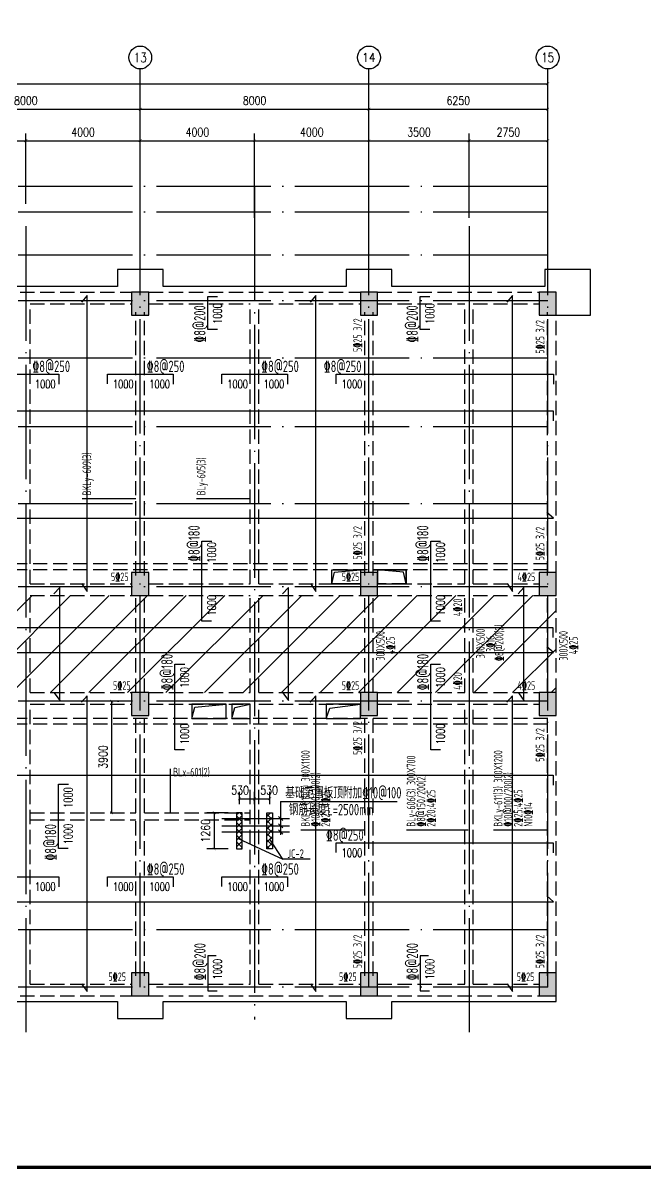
# Model space of a CAD drawing. Header units: millimetres. Extents: x 2998490 to 15040601, y 444546 to 7822218.
# Drawn here: x 14433503 to 14455263, y 7486704 to 7526786 of the extents above; entities that cross this region are included whole.
import ezdxf
from ezdxf.enums import TextEntityAlignment as Align

# ---------------------------------------------------------------- set-up
doc = ezdxf.new("R2010")
doc.units = ezdxf.units.MM
doc.header["$LTSCALE"] = 2000
doc.linetypes.add('DASH', pattern=[0.35, 0.25, -0.1])
doc.linetypes.add('DOTE', pattern=[2.42, 2, -0.2, 0.02, -0.2])
for name, color, linetype in [('3-AXIS', 3, 'Continuous'), ('3-AXIS_TEXT', 7, 'Continuous'), ('3-ban', 84, 'Continuous'), ('3-ban-hatch', 9, 'Continuous'), ('3-ban-rein', 1, 'Continuous'), ('3-ban-TEXT', 7, 'Continuous'), ('3-ban设备基础', 3, 'Continuous'), ('3-COLUMN-UP', 2, 'Continuous'), ('3-dote', 43, 'DOTE'), ('3-HATCH', 8, 'Continuous'), ('3-liang-rein-X', 54, 'Continuous'), ('3-liang-rein-Y', 130, 'Continuous'), ('3-liang-R截面-X', 50, 'Continuous'), ('3-liang-R截面-Y', 70, 'Continuous'), ('3-liang-s-1', 44, 'Continuous'), ('3-liang-xu', 120, 'DASH'), ('AXIS', 3, 'Continuous'), ('AXIS_TEXT', 7, 'Continuous'), ('图框', 7, 'Continuous')]:
    doc.layers.add(name, color=color, linetype=linetype)
doc.layers.add('3-零部件', color=73, linetype='Continuous', lineweight=5)
doc.styles.add('_TCH_AXIS', font='COMPLEX', dxfattribs={"bigfont": 'GBCBIG'})
doc.styles.add('COMPLEX', font='COMPLEX')
doc.styles.add('DIM_FONT', font='SIMPLEX', dxfattribs={"width": 0.8, "bigfont": 'HZTXT'})
doc.styles.add('NT4', font='tssdeng.shx', dxfattribs={"width": 0.65, "bigfont": 'tssdchn.shx'})
doc.styles.add('TJ1', font='tj-romans1.shx', dxfattribs={"width": 0.8, "bigfont": 'tj-hztxt1.shx'})
doc.styles.add('TSSD_Rein', font='Tssdeng.shx', dxfattribs={"width": 0.7, "bigfont": 'hztxt.shx'})
doc.dimstyles.new('DIMN100', dxfattribs={"dimtxt": 300, "dimasz": 100, "dimexe": 250, "dimexo": 300, "dimgap": 150, "dimtad": 1, "dimdec": 0, "dimzin": 0, "dimdsep": 46, "dimtxsty": 'DIM_FONT', "dimblk": 'ARCHTICK', "dimcen": 0.09, "dimclrt": 7, "dimazin": 2, "dimtfac": 1, "dimtdec": 0, "dimtix": 1, "dimtmove": 2, "dimatfit": 3, "dimldrblk": 'ARCHTICK', "dimfxl": 0, "dimtolj": 1, "dimtzin": 0, "dimarcsym": 0})
pattern_1 = [(45, (-3453.43, 0), (-112.2532015, 112.2532015), []), (135, (-3453.43, 0), (-112.2532015, -112.2532015), [])]

# ---------------------------------------------------------------- blocks, each defined once
blk = doc.blocks.new('TJAD_TK_A0')
at = {"layer": '图框', "const_width": 1.2}
blk.add_lwpolyline([(2152, -431.7), (2152, 389.3), (998, 389.3), (998, -431.7)], close=True, dxfattribs=at)
blk = doc.blocks.new('_ArchTick')
at = {"color": 0, "linetype": 'ByBlock', "const_width": 0.15}
blk.add_lwpolyline([(-0.5, -0.5), (0.5, 0.5)], dxfattribs=at)
blk = doc.blocks.new('*D164')
at = {"layer": 'AXIS', "color": 0, "lineweight": -2}
for p, q in [((14429606, 7522725), (14429606, 7524018)), ((14437606, 7522725), (14437606, 7524018)), ((14429606, 7523768), (14437606, 7523768))]:
    blk.add_line(p, q, dxfattribs=at)
at = {"layer": 'Defpoints', "color": 0}
for p in [(14437606, 7523768), (14429606, 7522425), (14437606, 7522425)]:
    blk.add_point(p, dxfattribs=at)
at = {"layer": 'AXIS', "color": 0, "lineweight": -2, "xscale": 100, "yscale": 100, "zscale": 100, "rotation": 180}
blk.add_blockref('_ArchTick', (14429606, 7523768), dxfattribs=at)
at = {"layer": 'AXIS', "color": 0, "lineweight": -2, "xscale": 100, "yscale": 100, "zscale": 100}
blk.add_blockref('_ArchTick', (14437606, 7523768), dxfattribs=at)
at = {"layer": 'AXIS', "color": 7, "insert": (14433606, 7524068), "char_height": 300, "attachment_point": 5, "style": 'DIM_FONT'}
blk.add_mtext('\\A1;8000', dxfattribs=at)
blk = doc.blocks.new('*D165')
at = {"layer": 'AXIS', "color": 0, "lineweight": -2}
for p, q in [((14437606, 7522725), (14437606, 7524018)), ((14445606, 7522725), (14445606, 7524018)), ((14437606, 7523768), (14445606, 7523768))]:
    blk.add_line(p, q, dxfattribs=at)
at = {"layer": 'Defpoints', "color": 0}
for p in [(14445606, 7523768), (14437606, 7522425), (14445606, 7522425)]:
    blk.add_point(p, dxfattribs=at)
at = {"layer": 'AXIS', "color": 0, "lineweight": -2, "xscale": 100, "yscale": 100, "zscale": 100, "rotation": 180}
blk.add_blockref('_ArchTick', (14437606, 7523768), dxfattribs=at)
at = {"layer": 'AXIS', "color": 0, "lineweight": -2, "xscale": 100, "yscale": 100, "zscale": 100}
blk.add_blockref('_ArchTick', (14445606, 7523768), dxfattribs=at)
at = {"layer": 'AXIS', "color": 7, "insert": (14441606, 7524068), "char_height": 300, "attachment_point": 5, "style": 'DIM_FONT'}
blk.add_mtext('\\A1;8000', dxfattribs=at)
blk = doc.blocks.new('*D166')
at = {"layer": 'AXIS', "color": 0, "lineweight": -2}
for p, q in [((14445606, 7522725), (14445606, 7524018)), ((14451856, 7522725), (14451856, 7524018)), ((14445606, 7523768), (14451856, 7523768))]:
    blk.add_line(p, q, dxfattribs=at)
at = {"layer": 'Defpoints', "color": 0}
for p in [(14451856, 7523768), (14445606, 7522425), (14451856, 7522425)]:
    blk.add_point(p, dxfattribs=at)
at = {"layer": 'AXIS', "color": 0, "lineweight": -2, "xscale": 100, "yscale": 100, "zscale": 100, "rotation": 180}
blk.add_blockref('_ArchTick', (14445606, 7523768), dxfattribs=at)
at = {"layer": 'AXIS', "color": 0, "lineweight": -2, "xscale": 100, "yscale": 100, "zscale": 100}
blk.add_blockref('_ArchTick', (14451856, 7523768), dxfattribs=at)
at = {"layer": 'AXIS', "color": 7, "insert": (14448731, 7524068), "char_height": 300, "attachment_point": 5, "style": 'DIM_FONT'}
blk.add_mtext('\\A1;6250', dxfattribs=at)
blk = doc.blocks.new('*D167')
at = {"layer": 'AXIS', "color": 0, "lineweight": -2}
for p, q in [((14375606, 7522725), (14375606, 7524907)), ((14451856, 7522725), (14451856, 7524907)), ((14375606, 7524657), (14451856, 7524657))]:
    blk.add_line(p, q, dxfattribs=at)
at = {"layer": 'Defpoints', "color": 0}
for p in [(14451856, 7524657), (14375606, 7522425), (14451856, 7522425)]:
    blk.add_point(p, dxfattribs=at)
at = {"layer": 'AXIS', "color": 0, "lineweight": -2, "xscale": 100, "yscale": 100, "zscale": 100, "rotation": 180}
blk.add_blockref('_ArchTick', (14375606, 7524657), dxfattribs=at)
at = {"layer": 'AXIS', "color": 0, "lineweight": -2, "xscale": 100, "yscale": 100, "zscale": 100}
blk.add_blockref('_ArchTick', (14451856, 7524657), dxfattribs=at)
at = {"layer": 'AXIS', "color": 7, "insert": (14417563, 7524957), "char_height": 300, "attachment_point": 5, "style": 'DIM_FONT'}
blk.add_mtext('\\A1;76250', dxfattribs=at)
blk = doc.blocks.new('_AXISO')
blk.add_circle((0, 0), 0.5)
at = {"layer": '3-AXIS_TEXT', "style": 'COMPLEX', "width": 1.041667}
blk.add_attdef('A', text='', height=0.56, dxfattribs=at).set_placement((-0.25, -0.28), (0.25, -0.28), align=Align.FIT)
blk = doc.blocks.new('*D903')
at = {"layer": '3-ban设备基础', "color": 0, "lineweight": -2}
for p, q in [((14440676, 7499165), (14439940, 7499165)), ((14440190, 7499165), (14440190, 7497905)), ((14440676, 7497905), (14439940, 7497905))]:
    blk.add_line(p, q, dxfattribs=at)
at = {"layer": 'Defpoints', "color": 0}
for p in [(14440976, 7499165), (14440190, 7497905), (14440976, 7497905)]:
    blk.add_point(p, dxfattribs=at)
at = {"layer": '3-ban设备基础', "color": 0, "lineweight": -2, "xscale": 100, "yscale": 100, "zscale": 100}
for p, rotation in [((14440190, 7499165), 90), ((14440190, 7497905), 270)]:
    blk.add_blockref('_ArchTick', p, dxfattribs=dict(at, rotation=rotation))
at = {"layer": '3-ban设备基础', "color": 7, "insert": (14439890, 7498535), "char_height": 300, "attachment_point": 5, "rotation": 90, "style": 'DIM_FONT'}
blk.add_mtext('\\A1;1260', dxfattribs=at)
blk = doc.blocks.new('*D904')
at = {"layer": '3-ban设备基础', "color": 0, "lineweight": -2}
for p, q in [((14441076, 7499465), (14441076, 7499902)), ((14441606, 7499465), (14441606, 7499902)), ((14441076, 7499652), (14441606, 7499652))]:
    blk.add_line(p, q, dxfattribs=at)
at = {"layer": 'Defpoints', "color": 0}
for p in [(14441606, 7499652), (14441076, 7499165), (14441606, 7499165)]:
    blk.add_point(p, dxfattribs=at)
at = {"layer": '3-ban设备基础', "color": 0, "lineweight": -2, "xscale": 100, "yscale": 100, "zscale": 100, "rotation": 180}
blk.add_blockref('_ArchTick', (14441076, 7499652), dxfattribs=at)
at = {"layer": '3-ban设备基础', "color": 0, "lineweight": -2, "xscale": 100, "yscale": 100, "zscale": 100}
blk.add_blockref('_ArchTick', (14441606, 7499652), dxfattribs=at)
at = {"layer": '3-ban设备基础', "color": 7, "insert": (14441098, 7499952), "char_height": 300, "attachment_point": 5, "style": 'DIM_FONT'}
blk.add_mtext('\\A1;530', dxfattribs=at)
blk = doc.blocks.new('*D905')
at = {"layer": '3-ban设备基础', "color": 0, "lineweight": -2}
for p, q in [((14441606, 7499465), (14441606, 7499902)), ((14442136, 7499465), (14442136, 7499902)), ((14441606, 7499652), (14442136, 7499652))]:
    blk.add_line(p, q, dxfattribs=at)
at = {"layer": 'Defpoints', "color": 0}
for p in [(14442136, 7499652), (14441606, 7499165), (14442136, 7499165)]:
    blk.add_point(p, dxfattribs=at)
at = {"layer": '3-ban设备基础', "color": 0, "lineweight": -2, "xscale": 100, "yscale": 100, "zscale": 100, "rotation": 180}
blk.add_blockref('_ArchTick', (14441606, 7499652), dxfattribs=at)
at = {"layer": '3-ban设备基础', "color": 0, "lineweight": -2, "xscale": 100, "yscale": 100, "zscale": 100}
blk.add_blockref('_ArchTick', (14442136, 7499652), dxfattribs=at)
at = {"layer": '3-ban设备基础', "color": 7, "insert": (14442114, 7499952), "char_height": 300, "attachment_point": 5, "style": 'DIM_FONT'}
blk.add_mtext('\\A1;530', dxfattribs=at)
blk = doc.blocks.new('*D1310')
at = {"layer": '3-零部件', "color": 0, "lineweight": -2}
for p, q in [((14429606, 7520465), (14429606, 7522917)), ((14433606, 7520465), (14433606, 7522917)), ((14429606, 7522667), (14433606, 7522667))]:
    blk.add_line(p, q, dxfattribs=at)
at = {"layer": 'Defpoints', "color": 0}
for p in [(14433606, 7522667), (14429606, 7520165), (14433606, 7520165)]:
    blk.add_point(p, dxfattribs=at)
at = {"layer": '3-零部件', "color": 0, "lineweight": -2, "xscale": 100, "yscale": 100, "zscale": 100, "rotation": 180}
blk.add_blockref('_ArchTick', (14429606, 7522667), dxfattribs=at)
at = {"layer": '3-零部件', "color": 0, "lineweight": -2, "xscale": 100, "yscale": 100, "zscale": 100}
blk.add_blockref('_ArchTick', (14433606, 7522667), dxfattribs=at)
at = {"layer": '3-零部件', "color": 7, "insert": (14431606, 7522967), "char_height": 300, "attachment_point": 5, "style": 'DIM_FONT'}
blk.add_mtext('\\A1;4000', dxfattribs=at)
blk = doc.blocks.new('*D1311')
at = {"layer": '3-零部件', "color": 0, "lineweight": -2}
for p, q in [((14433606, 7520465), (14433606, 7522917)), ((14437606, 7520465), (14437606, 7522917)), ((14433606, 7522667), (14437606, 7522667))]:
    blk.add_line(p, q, dxfattribs=at)
at = {"layer": 'Defpoints', "color": 0}
for p in [(14437606, 7522667), (14433606, 7520165), (14437606, 7520165)]:
    blk.add_point(p, dxfattribs=at)
at = {"layer": '3-零部件', "color": 0, "lineweight": -2, "xscale": 100, "yscale": 100, "zscale": 100, "rotation": 180}
blk.add_blockref('_ArchTick', (14433606, 7522667), dxfattribs=at)
at = {"layer": '3-零部件', "color": 0, "lineweight": -2, "xscale": 100, "yscale": 100, "zscale": 100}
blk.add_blockref('_ArchTick', (14437606, 7522667), dxfattribs=at)
at = {"layer": '3-零部件', "color": 7, "insert": (14435606, 7522967), "char_height": 300, "attachment_point": 5, "style": 'DIM_FONT'}
blk.add_mtext('\\A1;4000', dxfattribs=at)
blk = doc.blocks.new('*D1312')
at = {"layer": '3-零部件', "color": 0, "lineweight": -2}
for p, q in [((14437606, 7520465), (14437606, 7522917)), ((14441606, 7519973), (14441606, 7522917)), ((14437606, 7522667), (14441606, 7522667))]:
    blk.add_line(p, q, dxfattribs=at)
at = {"layer": 'Defpoints', "color": 0}
for p in [(14441606, 7522667), (14437606, 7520165), (14441606, 7519673)]:
    blk.add_point(p, dxfattribs=at)
at = {"layer": '3-零部件', "color": 0, "lineweight": -2, "xscale": 100, "yscale": 100, "zscale": 100, "rotation": 180}
blk.add_blockref('_ArchTick', (14437606, 7522667), dxfattribs=at)
at = {"layer": '3-零部件', "color": 0, "lineweight": -2, "xscale": 100, "yscale": 100, "zscale": 100}
blk.add_blockref('_ArchTick', (14441606, 7522667), dxfattribs=at)
at = {"layer": '3-零部件', "color": 7, "insert": (14439606, 7522967), "char_height": 300, "attachment_point": 5, "style": 'DIM_FONT'}
blk.add_mtext('\\A1;4000', dxfattribs=at)
blk = doc.blocks.new('*D1313')
at = {"layer": '3-零部件', "color": 0, "lineweight": -2}
for p, q in [((14441606, 7519973), (14441606, 7522917)), ((14445606, 7520465), (14445606, 7522917)), ((14441606, 7522667), (14445606, 7522667))]:
    blk.add_line(p, q, dxfattribs=at)
at = {"layer": 'Defpoints', "color": 0}
for p in [(14445606, 7522667), (14445606, 7520165), (14441606, 7519673)]:
    blk.add_point(p, dxfattribs=at)
at = {"layer": '3-零部件', "color": 0, "lineweight": -2, "xscale": 100, "yscale": 100, "zscale": 100, "rotation": 180}
blk.add_blockref('_ArchTick', (14441606, 7522667), dxfattribs=at)
at = {"layer": '3-零部件', "color": 0, "lineweight": -2, "xscale": 100, "yscale": 100, "zscale": 100}
blk.add_blockref('_ArchTick', (14445606, 7522667), dxfattribs=at)
at = {"layer": '3-零部件', "color": 7, "insert": (14443606, 7522967), "char_height": 300, "attachment_point": 5, "style": 'DIM_FONT'}
blk.add_mtext('\\A1;4000', dxfattribs=at)
blk = doc.blocks.new('*D1314')
at = {"layer": '3-零部件', "color": 0, "lineweight": -2}
for p, q in [((14445606, 7520465), (14445606, 7522917)), ((14449106, 7519973), (14449106, 7522917)), ((14445606, 7522667), (14449106, 7522667))]:
    blk.add_line(p, q, dxfattribs=at)
at = {"layer": 'Defpoints', "color": 0}
for p in [(14449106, 7522667), (14445606, 7520165), (14449106, 7519673)]:
    blk.add_point(p, dxfattribs=at)
at = {"layer": '3-零部件', "color": 0, "lineweight": -2, "xscale": 100, "yscale": 100, "zscale": 100, "rotation": 180}
blk.add_blockref('_ArchTick', (14445606, 7522667), dxfattribs=at)
at = {"layer": '3-零部件', "color": 0, "lineweight": -2, "xscale": 100, "yscale": 100, "zscale": 100}
blk.add_blockref('_ArchTick', (14449106, 7522667), dxfattribs=at)
at = {"layer": '3-零部件', "color": 7, "insert": (14447356, 7522967), "char_height": 300, "attachment_point": 5, "style": 'DIM_FONT'}
blk.add_mtext('\\A1;3500', dxfattribs=at)
blk = doc.blocks.new('*D1315')
at = {"layer": '3-零部件', "color": 0, "lineweight": -2}
for p, q in [((14449106, 7519973), (14449106, 7522917)), ((14451856, 7520465), (14451856, 7522917)), ((14449106, 7522667), (14451856, 7522667))]:
    blk.add_line(p, q, dxfattribs=at)
at = {"layer": 'Defpoints', "color": 0}
for p in [(14451856, 7522667), (14451856, 7520165), (14449106, 7519673)]:
    blk.add_point(p, dxfattribs=at)
at = {"layer": '3-零部件', "color": 0, "lineweight": -2, "xscale": 100, "yscale": 100, "zscale": 100, "rotation": 180}
blk.add_blockref('_ArchTick', (14449106, 7522667), dxfattribs=at)
at = {"layer": '3-零部件', "color": 0, "lineweight": -2, "xscale": 100, "yscale": 100, "zscale": 100}
blk.add_blockref('_ArchTick', (14451856, 7522667), dxfattribs=at)
at = {"layer": '3-零部件', "color": 7, "insert": (14450481, 7522967), "char_height": 300, "attachment_point": 5, "style": 'DIM_FONT'}
blk.add_mtext('\\A1;2750', dxfattribs=at)
blk = doc.blocks.new('*D1764')
at = {"layer": '3-ban', "color": 0, "lineweight": -2}
for p, q in [((14436606, 7503065), (14436606, 7499165)), ((14436805, 7503065), (14436856, 7503065)), ((14436805, 7499165), (14436856, 7499165))]:
    blk.add_line(p, q, dxfattribs=at)
at = {"layer": 'Defpoints', "color": 0}
for p in [(14436505, 7503065), (14436505, 7499165), (14436606, 7499165)]:
    blk.add_point(p, dxfattribs=at)
at = {"layer": '3-ban', "color": 0, "lineweight": -2, "xscale": 100, "yscale": 100, "zscale": 100}
for p, rotation in [((14436606, 7503065), 90), ((14436606, 7499165), 270)]:
    blk.add_blockref('_ArchTick', p, dxfattribs=dict(at, rotation=rotation))
at = {"layer": '3-ban', "color": 7, "insert": (14436306, 7501115), "char_height": 300, "attachment_point": 5, "rotation": 90, "style": 'DIM_FONT'}
blk.add_mtext('\\A1;3900', dxfattribs=at)

msp = doc.modelspace()

# ---------------------------------------------------------------- hatches: boundary and pattern name
at = {"layer": '3-ban-hatch'}
h = msp.add_hatch(dxfattribs=at)
h.set_pattern_fill('ANSI31', color=8, scale=300, style=0)
h.set_pattern_definition([(45, (-3453.4, 0), (-673.51921, 673.51921), [])])
h.paths.add_polyline_path([(14389305.6, 7506765.4), (14452155.6, 7506765.4), (14452155.6, 7503365.4), (14389305.6, 7503365.4)])
at = {"layer": '3-ban设备基础', "ltscale": 2}
h = msp.add_hatch(dxfattribs=at)
h.set_pattern_fill('ANSI37', color=256, scale=50, style=0)
h.set_pattern_definition(pattern_1)
h.paths.add_polyline_path([(14440975.6, 7497905.4), (14441175.6, 7497905.4), (14441175.6, 7499165.4), (14440975.6, 7499165.4)])
h = msp.add_hatch(dxfattribs=at)
h.set_pattern_fill('ANSI37', color=256, scale=50, style=0)
h.set_pattern_definition(pattern_1)
h.paths.add_polyline_path([(14442235.6, 7497905.4), (14442035.6, 7497905.4), (14442035.6, 7499165.4), (14442235.6, 7499165.4)])
at = {"layer": '3-HATCH'}
for points in [[(14437305.5, 7516565.4), (14437905.5, 7516565.4), (14437905.5, 7517365.4), (14437305.5, 7517365.4)], [(14445305.5, 7516565.4), (14445905.5, 7516565.4), (14445905.5, 7517365.4), (14445305.5, 7517365.4)], [(14451555.5, 7516565.4), (14452155.5, 7516565.4), (14452155.5, 7517365.4), (14451555.5, 7517365.4)], [(14437305.5, 7506765.4), (14437905.5, 7506765.4), (14437905.5, 7507565.4), (14437305.5, 7507565.4)], [(14445305.5, 7506765.4), (14445905.5, 7506765.4), (14445905.5, 7507565.4), (14445305.5, 7507565.4)], [(14451555.5, 7506765.4), (14452155.5, 7506765.4), (14452155.5, 7507565.4), (14451555.5, 7507565.4)], [(14437305.5, 7502565.4), (14437905.5, 7502565.4), (14437905.5, 7503365.4), (14437305.5, 7503365.4)], [(14445305.5, 7502565.4), (14445905.5, 7502565.4), (14445905.5, 7503365.4), (14445305.5, 7503365.4)], [(14451555.5, 7502565.4), (14452155.5, 7502565.4), (14452155.5, 7503365.4), (14451555.5, 7503365.4)], [(14437305.5, 7492765.4), (14437905.5, 7492765.4), (14437905.5, 7493565.4), (14437305.5, 7493565.4)], [(14445305.5, 7492765.4), (14445905.5, 7492765.4), (14445905.5, 7493565.4), (14445305.5, 7493565.4)], [(14451555.5, 7492765.4), (14452155.5, 7492765.4), (14452155.5, 7493565.4), (14451555.5, 7493565.4)]]:
    msp.add_hatch(color=256, dxfattribs=at).paths.add_polyline_path(points)

# ---------------------------------------------------------------- linework, layer by layer
at = {"layer": '3-AXIS', "color": 15, "linetype": 'DOTE'}
for p, q in [((14437605.6, 7493065.4), (14437605.6, 7522345.6)), ((14445605.6, 7493065.4), (14445605.6, 7522345.6)), ((14451855.6, 7493065.4), (14451855.6, 7522345.6)), ((14451855.6, 7521065.4), (14370566.4, 7521065.4)), ((14451855.6, 7520165.4), (14370566.4, 7520165.4)), ((14451855.6, 7518665.4), (14370566.4, 7518665.4)), ((14451855.6, 7517065.4), (14370566.4, 7517065.4)), ((14451855.6, 7515065.4), (14370566.4, 7515065.4)), ((14451855.6, 7512665.4), (14370566.4, 7512665.4)), ((14451855.6, 7509965.4), (14370566.4, 7509965.4)), ((14451855.6, 7507065.4), (14370566.4, 7507065.4)), ((14451855.6, 7503065.4), (14370566.4, 7503065.4)), ((14451855.6, 7495065.4), (14370566.4, 7495065.4)), ((14451855.6, 7493065.4), (14370566.4, 7493065.4))]:
    msp.add_line(p, q, dxfattribs=at)
at = {"layer": '3-ban-rein'}
for points in [[(14435556.4, 7507181.5), (14435749.8, 7506907.9), (14435749.8, 7517255.7), (14435546.7, 7517026.4)], [(14440302.9, 7516065.4), (14439965, 7516065.4), (14439965, 7517215.4), (14440311, 7517215.4)], [(14443556.4, 7507181.5), (14443749.8, 7506907.9), (14443749.8, 7517255.7), (14443546.7, 7517026.4)], [(14447731.2, 7516065.4), (14447393.3, 7516065.4), (14447393.3, 7517215.4), (14447739.3, 7517215.4)], [(14450434.7, 7507181.5), (14450628.1, 7506907.9), (14450628.1, 7517255.7), (14450425, 7517026.4)], [(14432455.5, 7514159.7), (14432455.5, 7514497.7), (14434755.5, 7514497.7), (14434755.5, 7514151.7)], [(14436455.5, 7514159.7), (14436455.5, 7514497.7), (14438755.5, 7514497.7), (14438755.5, 7514151.7)], [(14440455.5, 7514159.7), (14440455.5, 7514497.7), (14442755.5, 7514497.7), (14442755.5, 7514151.7)], [(14444455.5, 7514159.7), (14444455.5, 7514497.7), (14452060.9, 7514497.7), (14452060.9, 7514151.7)], [(14389461.7, 7512884.3), (14389461.7, 7513222.2), (14452052.8, 7513222.2), (14452052.8, 7512876.2)], [(14389667.5, 7509657.2), (14389393.8, 7509463.8), (14452054.9, 7509463.8), (14451825.6, 7509666.9)], [(14440103, 7505865.4), (14439765.1, 7505865.4), (14439765.1, 7508663), (14440111.1, 7508663)], [(14448103, 7505865.4), (14447765.1, 7505865.4), (14447765.1, 7508663), (14448111.1, 7508663)], [(14434595.8, 7503361.2), (14434789.3, 7503087.6), (14434789.3, 7507044.8), (14434586.2, 7506815.5)], [(14442595.8, 7503361.2), (14442789.3, 7503087.6), (14442789.3, 7507044.8), (14442586.2, 7506815.5)], [(14450833.2, 7503361.2), (14451026.6, 7503087.6), (14451026.6, 7507044.8), (14450823.6, 7506815.5)], [(14389422.2, 7505304.7), (14389422.2, 7505642.6), (14452038.7, 7505642.6), (14452038.7, 7505296.6)], [(14389628, 7504963), (14389354.3, 7504769.5), (14452054.9, 7504769.5), (14451825.6, 7504972.6)], [(14439156.5, 7501365.4), (14438818.6, 7501365.4), (14438818.6, 7504365.4), (14439164.6, 7504365.4)], [(14448103, 7501365.4), (14447765.1, 7501365.4), (14447765.1, 7504365.4), (14448111.1, 7504365.4)], [(14435556.4, 7493181.5), (14435749.8, 7492907.9), (14435749.8, 7503255.7), (14435546.7, 7503026.4)], [(14443556.4, 7493181.5), (14443749.8, 7492907.9), (14443749.8, 7503255.7), (14443546.7, 7503026.4)], [(14450434.7, 7493181.5), (14450628.1, 7492907.9), (14450628.1, 7503255.7), (14450425, 7503026.4)], [(14389461.7, 7500140.9), (14389461.7, 7500478.8), (14452052.8, 7500478.8), (14452052.8, 7500132.8)], [(14435084, 7497915.4), (14434746.1, 7497915.4), (14434746.1, 7500165.4), (14435092.1, 7500165.4)], [(14444455.5, 7497769.1), (14444455.5, 7498107.1), (14452052.8, 7498107.1), (14452052.8, 7497761.1)], [(14432455.5, 7496580.6), (14432455.5, 7496918.5), (14434755.5, 7496918.5), (14434755.5, 7496572.5)], [(14436455.5, 7496580.6), (14436455.5, 7496918.5), (14438755.5, 7496918.5), (14438755.5, 7496572.5)], [(14440455.5, 7496580.6), (14440455.5, 7496918.5), (14442755.5, 7496918.5), (14442755.5, 7496572.5)], [(14389667.5, 7496244.3), (14389393.8, 7496050.8), (14452054.9, 7496050.8), (14451825.6, 7496253.9)], [(14440257.1, 7494165.4), (14439965, 7494165.4), (14439965, 7492939.4), (14440294.3, 7492939.4)], [(14447685.4, 7494165.4), (14447393.3, 7494165.4), (14447393.3, 7492939.4), (14447722.6, 7492939.4)]]:
    msp.add_lwpolyline(points, dxfattribs=at)
at = {"layer": '3-ban设备基础'}
for p, q in [((14442517.3, 7499560.1), (14442517.3, 7498387.5)), ((14442517.3, 7499560.1), (14446586.8, 7499560.1)), ((14441034.4, 7498259.7), (14442591.8, 7497535.8)), ((14442591.8, 7497535.8), (14442135.6, 7498238.4)), ((14443554.3, 7497535.8), (14442591.8, 7497535.8))]:
    msp.add_line(p, q, dxfattribs=at)
at = {"layer": '3-ban设备基础', "ltscale": 2}
for points in [[(14440975.6, 7497905.4), (14441175.6, 7497905.4), (14441175.6, 7499165.4), (14440975.6, 7499165.4)], [(14442235.6, 7497905.4), (14442035.6, 7497905.4), (14442035.6, 7499165.4), (14442235.6, 7499165.4)]]:
    msp.add_lwpolyline(points, close=True, dxfattribs=at)
at = {"layer": '3-ban设备基础', "color": 1}
for points in [[(14440458.5, 7498963.2), (14442826.7, 7498963.2)], [(14440458.5, 7498708.7), (14442826.7, 7498708.7)], [(14442443, 7499037.5), (14442591.6, 7498888.9)], [(14442443, 7498783), (14442591.6, 7498634.4)], [(14440458.5, 7498493.3), (14442826.7, 7498493.3)], [(14442443, 7498567.6), (14442591.6, 7498419)]]:
    msp.add_lwpolyline(points, dxfattribs=at)
at = {"layer": '3-COLUMN-UP'}
for points in [[(14437305.5, 7516565.4), (14437905.5, 7516565.4), (14437905.5, 7517365.4), (14437305.5, 7517365.4)], [(14445305.5, 7516565.4), (14445905.5, 7516565.4), (14445905.5, 7517365.4), (14445305.5, 7517365.4)], [(14451555.5, 7516565.4), (14452155.5, 7516565.4), (14452155.5, 7517365.4), (14451555.5, 7517365.4)], [(14437305.5, 7506765.4), (14437905.5, 7506765.4), (14437905.5, 7507565.4), (14437305.5, 7507565.4)], [(14445305.5, 7506765.4), (14445905.5, 7506765.4), (14445905.5, 7507565.4), (14445305.5, 7507565.4)], [(14451555.5, 7506765.4), (14452155.5, 7506765.4), (14452155.5, 7507565.4), (14451555.5, 7507565.4)], [(14437305.5, 7502565.4), (14437905.5, 7502565.4), (14437905.5, 7503365.4), (14437305.5, 7503365.4)], [(14445305.5, 7502565.4), (14445905.5, 7502565.4), (14445905.5, 7503365.4), (14445305.5, 7503365.4)], [(14451555.5, 7502565.4), (14452155.5, 7502565.4), (14452155.5, 7503365.4), (14451555.5, 7503365.4)], [(14437305.5, 7492765.4), (14437905.5, 7492765.4), (14437905.5, 7493565.4), (14437305.5, 7493565.4)], [(14445305.5, 7492765.4), (14445905.5, 7492765.4), (14445905.5, 7493565.4), (14445305.5, 7493565.4)], [(14451555.5, 7492765.4), (14452155.5, 7492765.4), (14452155.5, 7493565.4), (14451555.5, 7493565.4)]]:
    msp.add_lwpolyline(points, close=True, dxfattribs=at)
at = {"layer": '3-dote'}
for p, q in [((14441605.6, 7521065.4), (14441605.6, 7491933.8)), ((14433605.6, 7519673.4), (14433605.6, 7491491.8)), ((14449105.6, 7519673.4), (14449105.6, 7491491.8))]:
    msp.add_line(p, q, dxfattribs=at)
at = {"layer": '3-liang-R截面-X'}
msp.add_line((14438649.3, 7500703.9), (14438649.3, 7499165.4), dxfattribs=at)
at = {"layer": '3-liang-R截面-Y'}
for p, q in [((14435575.6, 7510157.6), (14437455.6, 7510157.6)), ((14439575.6, 7510157.6), (14441455.6, 7510157.6)), ((14443225.6, 7498571.5), (14445455.6, 7498571.5)), ((14446918.1, 7498571.5), (14449080, 7498571.5)), ((14449962.5, 7498571.5), (14451855.6, 7498571.5))]:
    msp.add_line(p, q, dxfattribs=at)
at = {"layer": '3-liang-s-1'}
for points in [[(14452155.6, 7516565.4), (14453355.6, 7516565.4), (14453355.6, 7518165.4), (14451755.6, 7518165.4), (14451755.6, 7517565.4), (14446405.6, 7517565.4), (14446405.6, 7518165.4), (14444805.6, 7518165.4), (14444805.6, 7517565.4), (14438405.6, 7517565.4), (14438405.6, 7518165.4), (14436805.6, 7518165.4), (14436805.6, 7517565.4), (14430405.6, 7517565.4)], [(14444305.6, 7507165.4), (14444397.5, 7507582.5), (14445305.5, 7507665.4)], [(14446905.6, 7507165.4), (14446813.6, 7507582.5), (14445905.6, 7507665.4)], [(14439405.6, 7502465.4), (14439520.9, 7502854.5), (14440605.6, 7502965.4)], [(14440805.6, 7502465.4), (14440914.8, 7502847.4), (14441455.6, 7502965.4)], [(14444105.6, 7502465.4), (14444236.7, 7502820.4), (14445305.5, 7502965.4)], [(14430405.6, 7492565.4), (14436805.6, 7492565.4), (14436805.6, 7491965.4), (14438405.6, 7491965.4), (14438405.6, 7492565.4), (14444805.6, 7492565.4), (14444805.6, 7491965.4), (14446405.6, 7491965.4), (14446405.6, 7492565.4), (14452155.6, 7492565.4), (14452155.6, 7492765.4)]]:
    msp.add_lwpolyline(points, dxfattribs=at)
for points in [[(14445305.5, 7507165.4), (14444305.6, 7507165.4), (14444305.6, 7507665.4), (14445305.5, 7507665.4)], [(14445905.6, 7507165.4), (14446905.6, 7507165.4), (14446905.6, 7507665.4), (14445905.6, 7507665.4)], [(14439405.6, 7502465.4), (14440605.6, 7502465.4), (14440605.6, 7502965.4), (14439405.6, 7502965.4)], [(14440805.6, 7502465.4), (14441455.6, 7502465.4), (14441455.6, 7502965.4), (14440805.6, 7502965.4)], [(14444105.6, 7502465.4), (14445305.5, 7502465.4), (14445305.5, 7502965.4), (14444105.6, 7502965.4)]]:
    msp.add_lwpolyline(points, close=True, dxfattribs=at)
at = {"layer": '3-liang-xu'}
for p, q in [((14429905.5, 7517365.4), (14437305.5, 7517365.4)), ((14437905.5, 7517365.4), (14445305.5, 7517365.4)), ((14445905.5, 7517365.4), (14451555.5, 7517365.4)), ((14433755.5, 7507165.4), (14433755.5, 7516965.4)), ((14433755.5, 7516965.4), (14437305.5, 7516965.4)), ((14437905.5, 7516965.4), (14441455.5, 7516965.4)), ((14441455.5, 7507165.4), (14441455.5, 7516965.4)), ((14441755.5, 7507165.4), (14441755.5, 7516965.4)), ((14441755.5, 7516965.4), (14445305.5, 7516965.4)), ((14445905.5, 7516965.4), (14448955.5, 7516965.4)), ((14448955.5, 7507165.4), (14448955.5, 7516965.4)), ((14449255.5, 7507165.4), (14449255.5, 7516965.4)), ((14449255.5, 7516965.4), (14451555.5, 7516965.4)), ((14437455.5, 7507465.4), (14437455.5, 7516665.4)), ((14437755.5, 7507465.4), (14437755.5, 7516665.4)), ((14445455.5, 7507465.4), (14445455.5, 7516665.4)), ((14445755.5, 7507465.4), (14445755.5, 7516665.4)), ((14451855.5, 7507465.4), (14451855.5, 7516665.4)), ((14452155.5, 7507465.4), (14452155.5, 7516665.4)), ((14451855.6, 7507865.4), (14389705.6, 7507865.4)), ((14451855.6, 7507665.4), (14389705.6, 7507665.4)), ((14444305.5, 7507165.4), (14444305.5, 7507665.4)), ((14444305.5, 7507665.4), (14445455.5, 7507665.4)), ((14444305.6, 7507165.4), (14444305.6, 7507665.4)), ((14444305.6, 7507665.4), (14445455.6, 7507665.4)), ((14446905.5, 7507665.4), (14445755.5, 7507665.4)), ((14445755.6, 7507665.4), (14446905.6, 7507665.4)), ((14446905.5, 7507165.4), (14446905.5, 7507665.4)), ((14446905.6, 7507665.4), (14446905.6, 7507165.4)), ((14433755.5, 7507165.4), (14437305.5, 7507165.4)), ((14437905.5, 7507165.4), (14441455.5, 7507165.4)), ((14441755.5, 7507165.4), (14445305.5, 7507165.4)), ((14444305.5, 7507165.4), (14445305.5, 7507165.4)), ((14444305.6, 7507165.4), (14445305.5, 7507165.4)), ((14446905.5, 7507165.4), (14445905.5, 7507165.4)), ((14445905.6, 7507165.4), (14448955.5, 7507165.4)), ((14446905.6, 7507165.4), (14445905.6, 7507165.4)), ((14449255.5, 7507165.4), (14451555.5, 7507165.4)), ((14433755.5, 7503365.4), (14433755.5, 7506765.4)), ((14433755.5, 7506765.4), (14437305.5, 7506765.4)), ((14437455.5, 7503365.4), (14437455.5, 7506765.4)), ((14437755.5, 7503365.4), (14437755.5, 7506765.4)), ((14437905.5, 7506765.4), (14441455.5, 7506765.4)), ((14441455.5, 7503365.4), (14441455.5, 7506765.4)), ((14441755.5, 7503365.4), (14441755.5, 7506765.4)), ((14441755.5, 7506765.4), (14445305.5, 7506765.4)), ((14445455.5, 7503365.4), (14445455.5, 7506765.4)), ((14445755.5, 7503365.4), (14445755.5, 7506765.4)), ((14445905.5, 7506765.4), (14448955.5, 7506765.4)), ((14448955.5, 7503365.4), (14448955.5, 7506765.4)), ((14449255.5, 7503365.4), (14449255.5, 7506765.4)), ((14449255.5, 7506765.4), (14451555.5, 7506765.4)), ((14451855.5, 7503365.4), (14451855.5, 7506765.4)), ((14452155.5, 7503365.4), (14452155.5, 7506765.4)), ((14433755.5, 7503365.4), (14437305.5, 7503365.4)), ((14437905.5, 7503365.4), (14441455.5, 7503365.4)), ((14441755.5, 7503365.4), (14445305.5, 7503365.4)), ((14445905.5, 7503365.4), (14448955.5, 7503365.4)), ((14449255.5, 7503365.4), (14451555.5, 7503365.4)), ((14433755.5, 7502965.4), (14437305.5, 7502965.4)), ((14433755.5, 7493165.4), (14433755.5, 7502965.4)), ((14437455.5, 7499165.4), (14437455.5, 7502665.4)), ((14437755.5, 7499165.4), (14437755.5, 7502665.4)), ((14437905.5, 7502965.4), (14441455.5, 7502965.4)), ((14441455.5, 7493165.4), (14441455.5, 7502965.4)), ((14441755.5, 7502965.4), (14445305.5, 7502965.4)), ((14441755.5, 7493165.4), (14441755.5, 7502965.4)), ((14445455.5, 7499165.4), (14445455.5, 7502665.4)), ((14445755.5, 7499165.4), (14445755.5, 7502665.4)), ((14445905.5, 7502965.4), (14448955.5, 7502965.4)), ((14448955.5, 7493165.4), (14448955.5, 7502965.4)), ((14449255.5, 7493165.4), (14449255.5, 7502965.4)), ((14449255.5, 7502965.4), (14451555.5, 7502965.4)), ((14451855.5, 7499165.4), (14451855.5, 7502665.4)), ((14452155.5, 7493465.4), (14452155.5, 7502665.4)), ((14451855.6, 7502465.4), (14389705.6, 7502465.4)), ((14451855.6, 7502265.4), (14389705.6, 7502265.4)), ((14433755.5, 7499165.4), (14437455.5, 7499165.4)), ((14437755.5, 7499165.4), (14441455.5, 7499165.4)), ((14433755.5, 7498915.4), (14437455.5, 7498915.4)), ((14437455.5, 7493465.4), (14437455.5, 7498915.4)), ((14437755.5, 7493465.4), (14437755.5, 7498915.4)), ((14437755.5, 7498915.4), (14441455.5, 7498915.4)), ((14445455.5, 7493465.4), (14445455.5, 7498915.4)), ((14445755.5, 7493465.4), (14445755.5, 7498915.4)), ((14451855.5, 7493465.4), (14451855.5, 7498915.4)), ((14433755.5, 7493165.4), (14437305.5, 7493165.4)), ((14437905.5, 7493165.4), (14441455.5, 7493165.4)), ((14441755.5, 7493165.4), (14445305.5, 7493165.4)), ((14445905.5, 7493165.4), (14448955.5, 7493165.4)), ((14449255.5, 7493165.4), (14451555.5, 7493165.4)), ((14429905.5, 7492765.4), (14437305.5, 7492765.4)), ((14437905.5, 7492765.4), (14445305.5, 7492765.4)), ((14445905.5, 7492765.4), (14451555.5, 7492765.4))]:
    msp.add_line(p, q, dxfattribs=at)
at = {"layer": 'AXIS'}
for p, q in [((14437605.6, 7522424.9), (14437605.6, 7525176.9)), ((14445605.6, 7522424.9), (14445605.6, 7525176.9)), ((14451855.6, 7522424.9), (14451855.6, 7525176.9))]:
    msp.add_line(p, q, dxfattribs=at)

# ---------------------------------------------------------------- block references
ref = msp.add_blockref('_AXISO', (14437605.6, 7525576.9), dxfattribs=dict(at, xscale=800, yscale=800, zscale=800))
ref.add_attrib('A', '13', dxfattribs={"layer": 'AXIS_TEXT', "height": 328.45, "style": '_TCH_AXIS'}).set_placement((14437378.8, 7525412.7), (14437832.3, 7525412.7), align=Align.FIT)
ref = msp.add_blockref('_AXISO', (14445605.6, 7525576.9), dxfattribs=dict(at, xscale=800, yscale=800, zscale=800))
ref.add_attrib('A', '14', dxfattribs={"layer": 'AXIS_TEXT', "height": 314.07, "style": '_TCH_AXIS'}).set_placement((14445373.7, 7525419.9), (14445837.4, 7525419.9), align=Align.FIT)
ref = msp.add_blockref('_AXISO', (14451855.6, 7525576.9), dxfattribs=dict(at, xscale=800, yscale=800, zscale=800))
ref.add_attrib('A', '15', dxfattribs={"layer": 'AXIS_TEXT', "height": 328.45, "style": '_TCH_AXIS'}).set_placement((14451628.8, 7525412.7), (14452082.3, 7525412.7), align=Align.FIT)
at = {"layer": '图框', "xscale": 100, "yscale": 100, "zscale": 100}
msp.add_blockref('TJAD_TK_A0', (14264228.6, 7529933.9), dxfattribs=at)

# ---------------------------------------------------------------- texts
at = {"layer": '3-ban', "style": 'TSSD_Rein', "width": 0.7}
for s, rotation, p in [('%%1328@200', 89.99419, (14439887.9, 7515604.3, -5065)), ('%%1328@200', 89.99419, (14447316.2, 7515604.3, -5065)), ('%%1328@250', 359.99419, (14433834.1, 7514574.7, -5065)), ('%%1328@250', 359.99419, (14437834.1, 7514574.7, -5065)), ('%%1328@250', 359.99419, (14441834.1, 7514574.7, -5065)), ('%%1328@250', 359.99419, (14444024.7, 7514574.7, -5065)), ('%%1328@180', 89.99419, (14439688, 7507939, -5065)), ('%%1328@180', 89.99419, (14447688, 7507939, -5065)), ('%%1328@180', 89.99419, (14438741.5, 7503444.1, -5065)), ('%%1328@180', 89.99419, (14447688, 7503444.1, -5065)), ('%%1328@180', 89.99419, (14434669, 7497491.3, -5065)), ('%%1328@250', 359.99419, (14444101.7, 7498184.1, -5065)), ('%%1328@250', 359.99419, (14437834.1, 7496995.6, -5065)), ('%%1328@250', 359.99419, (14441834.1, 7496995.6, -5065)), ('%%1328@200', 90.00581, (14439892.8, 7493301.4, -5065)), ('%%1328@200', 90.00581, (14447321.1, 7493301.4, -5065))]:
    msp.add_text(s, height=400, rotation=rotation, dxfattribs=at).set_placement(p)
at = {"layer": '3-ban-TEXT', "style": 'TJ1', "width": 0.7}
for p in [(14440454.9, 7516262.4), (14447883.2, 7516262.4), (14440254.9, 7507908.1), (14448254.9, 7507908.1), (14440254.9, 7506062.4), (14448254.9, 7506062.4), (14439308.5, 7503535.3), (14448254.9, 7503535.3), (14439308.5, 7501562.4), (14448254.9, 7501562.4), (14435235.9, 7499335.3), (14435235.9, 7498062.4), (14440454.9, 7493335.3), (14447883.2, 7493335.3)]:
    msp.add_text('1000', height=300, rotation=90, dxfattribs=at).set_placement(p)
for p in [(14433925.4, 7514007.8), (14436652.4, 7514007.8), (14437925.4, 7514007.8), (14440652.4, 7514007.8), (14441925.4, 7514007.8), (14444652.4, 7514007.8), (14444652.4, 7497617.2), (14433925.4, 7496428.6), (14436652.4, 7496428.6), (14437925.4, 7496428.6), (14440652.4, 7496428.6), (14441925.4, 7496428.6)]:
    msp.add_text('1000', height=300, dxfattribs=at).set_placement(p)
at = {"layer": '3-ban设备基础', "style": 'TSSD_Rein', "width": 0.7}
for s, p in [('基础范围板顶附加%%13210@100', (14442680.4, 7499664.8, -5065)), ('钢筋长度L=2500mm', (14442801.5, 7499074.7, -5065))]:
    msp.add_text(s, height=400, rotation=359.99419, dxfattribs=at).set_placement(p)
at = {"layer": '3-ban设备基础', "style": 'NT4', "width": 0.75}
msp.add_text('JC-2', height=300, dxfattribs=at).set_placement((14443040, 7497735.8), align=Align.MIDDLE)
at = {"layer": '3-liang-rein-X', "style": 'TSSD_Rein', "width": 0.7}
for s, p in [('5%%13225', (14436580.6, 7507265.4)), ('5%%13225', (14444653.5, 7507265.4)), ('4%%13225', (14450800, 7507265.4)), ('5%%13225', (14436653.5, 7503465.4)), ('5%%13225', (14444653.5, 7503465.4)), ('4%%13225', (14450800, 7503465.4)), ('5%%13225', (14436491.1, 7493279.8)), ('5%%13225', (14444557.7, 7493279.8)), ('5%%13225', (14450773.7, 7493279.8))]:
    msp.add_text(s, height=300, dxfattribs=at).set_placement(p)
at = {"layer": '3-liang-rein-Y', "style": 'TSSD_Rein', "width": 0.7}
for s, p in [('5%%13225 3/2', (14445354.4, 7515276.9)), ('5%%13225 3/2', (14451737.7, 7515218.5)), ('5%%13225 3/2', (14445354.4, 7508015.2)), ('5%%13225 3/2', (14451737.7, 7507991)), ('4%%13220', (14448855.6, 7506041.5)), ('%%1328@200(2)', (14450310.2, 7504463.6)), ('4%%13225', (14446505.6, 7504709.3)), ('3%%13216', (14450005.6, 7504788.1)), ('4%%13225', (14452905.6, 7504709.3)), ('4%%13220', (14448855.6, 7503465.3)), ('5%%13225 3/2', (14445354.4, 7501189.4)), ('5%%13225 3/2', (14451737.7, 7500949.7)), ('%%13210@100/200(2)', (14443885.2, 7498675.7)), ('%%1328@150/200(2)', (14447577.8, 7498675.7)), ('%%13210@100/200(2)', (14450622.1, 7498675.7)), ('2%%13225;4%%13225', (14444235.2, 7498675.7)), ('2%%13220;4%%13225', (14447927.8, 7498675.7)), ('2%%13225;4%%13225', (14450972.1, 7498675.7)), ('N10%%13214', (14451322.1, 7498675.7)), ('5%%13225 3/2', (14445354.4, 7493724.1)), ('5%%13225 3/2', (14451737.7, 7493724.1))]:
    msp.add_text(s, height=300, rotation=90, dxfattribs=at).set_placement(p)
at = {"layer": '3-liang-R截面-X', "style": 'TSSD_Rein', "width": 0.7}
msp.add_text('BLx-601(2)', height=300, dxfattribs=at).set_placement((14438757.3, 7500436.2))
at = {"layer": '3-liang-R截面-Y', "style": 'TSSD_Rein', "width": 0.7}
for s, p in [('BKLy-609(3)', (14435885.3, 7510261.8)), ('BLy-605(3)', (14439885.3, 7510261.8)), ('300X500', (14446155.6, 7504486.5)), ('300X500', (14449655.6, 7504565.4)), ('300X500', (14452555.6, 7504486.5)), ('BKLy-610(3) 300X1100', (14443535.3, 7498675.7)), ('BLy-606(3) 300X700', (14447227.8, 7498675.7)), ('BKLy-611(3) 300X1200', (14450272.1, 7498675.7))]:
    msp.add_text(s, height=300, rotation=90, dxfattribs=at).set_placement(p)

# ---------------------------------------------------------------- dimensions: what is measured, and where the dimension line sits
at = {"layer": '3-ban'}
dim = msp.add_linear_dim(base=(14436606.2, 7499165.4), p1=(14436505.3, 7503065.4), p2=(14436505.3, 7499165.4), angle=90, dimstyle='DIMN100', dxfattribs=at)
dim.commit()
dim.dimension.update_dxf_attribs({"geometry": '*D1764', "text_midpoint": (14436306.2, 7501115.4)})
at = {"layer": '3-ban设备基础'}
for base, p1, p2, picture, middle in [((14441605.6, 7499651.6), (14441075.6, 7499165.4), (14441605.6, 7499165.4), '*D904', (14441097.6, 7499951.6)), ((14442135.6, 7499651.6), (14441605.6, 7499165.4), (14442135.6, 7499165.4), '*D905', (14442113.6, 7499951.6))]:
    dim = msp.add_linear_dim(base=base, p1=p1, p2=p2, dimstyle='DIMN100', dxfattribs=at)
    dim.commit()
    dim.dimension.update_dxf_attribs({"geometry": picture, "text_midpoint": middle, "dimtype": 160})
dim = msp.add_linear_dim(base=(14440190.1, 7497905.4), p1=(14440975.6, 7499165.4), p2=(14440975.6, 7497905.4), angle=90, dimstyle='DIMN100', dxfattribs=at)
dim.commit()
dim.dimension.update_dxf_attribs({"geometry": '*D903', "text_midpoint": (14439890.1, 7498535.4)})
at = {"layer": '3-零部件'}
for base, p1, p2, picture, middle in [((14433605.6, 7522667.2), (14429605.6, 7520165.4), (14433605.6, 7520165.4), '*D1310', (14431605.6, 7522967.2)), ((14437605.6, 7522667.2), (14433605.6, 7520165.4), (14437605.6, 7520165.4), '*D1311', (14435605.6, 7522967.2)), ((14441605.6, 7522667.2), (14437605.6, 7520165.4), (14441605.6, 7519673.4), '*D1312', (14439605.6, 7522967.2)), ((14445605.6, 7522667.2), (14441605.6, 7519673.4), (14445605.6, 7520165.4), '*D1313', (14443605.6, 7522967.2)), ((14449105.6, 7522667.2), (14445605.6, 7520165.4), (14449105.6, 7519673.4), '*D1314', (14447355.6, 7522967.2)), ((14451855.6, 7522667.2), (14449105.6, 7519673.4), (14451855.6, 7520165.4), '*D1315', (14450480.6, 7522967.2))]:
    dim = msp.add_linear_dim(base=base, p1=p1, p2=p2, dimstyle='DIMN100', dxfattribs=at)
    dim.commit()
    dim.dimension.update_dxf_attribs({"geometry": picture, "text_midpoint": middle})
at = {"layer": 'AXIS'}
dim = msp.add_linear_dim(base=(14451855.6, 7524657.4), p1=(14375605.6, 7522424.9), p2=(14451855.6, 7522424.9), angle=360, dimstyle='DIMN100', dxfattribs=at)
dim.commit()
dim.dimension.update_dxf_attribs({"geometry": '*D167', "text_midpoint": (14417562.7, 7524957.4), "dimtype": 161})
for p1, p2, picture, middle in [((14429605.6, 7522424.9), (14437605.6, 7522424.9), '*D164', (14433605.6, 7524067.9)), ((14437605.6, 7522424.9), (14445605.6, 7522424.9), '*D165', (14441605.6, 7524067.9)), ((14445605.6, 7522424.9), (14451855.6, 7522424.9), '*D166', (14448730.6, 7524067.9))]:
    dim = msp.add_aligned_dim(p1=p1, p2=p2, distance=1343, dimstyle='DIMN100', dxfattribs=at)
    dim.commit()
    dim.dimension.update_dxf_attribs({"geometry": picture, "text_midpoint": middle})

doc.saveas('drawing.dxf')
